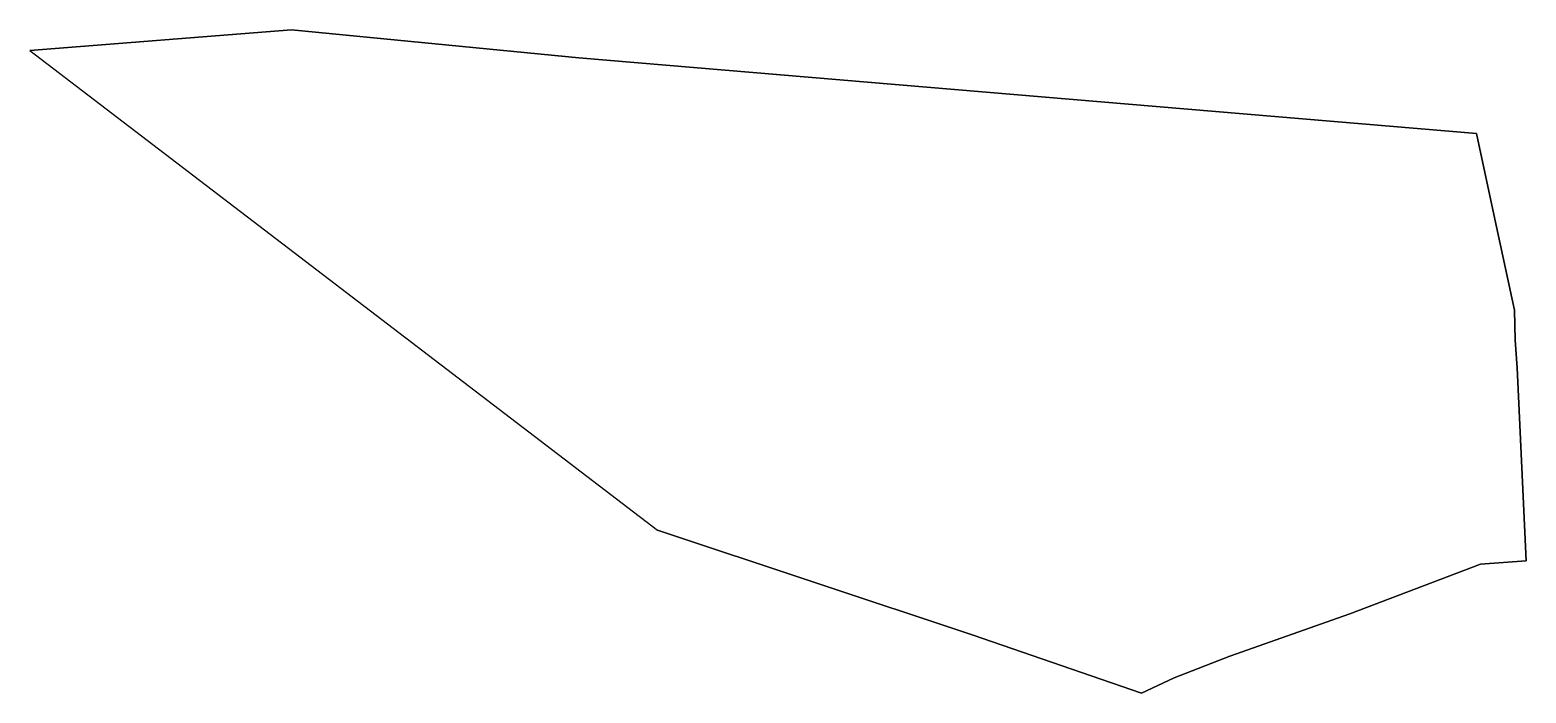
# Model space of a CAD drawing. Extents: x -80.89 to -77.84, y 43.25 to 44.61.
import ezdxf

# ---------------------------------------------------------------- set-up
doc = ezdxf.new("R2010")
doc.units = 0
doc.header["$MEASUREMENT"] = 0
doc.layers.add('GEO_', color=7, linetype='Continuous')

msp = doc.modelspace()

# ---------------------------------------------------------------- linework, layer by layer
msp.add_line((-80.8917, 44.5641), (-79.6117, 43.5854))
at = {"layer": 'GEO_', "color": 7}
for p, q in [((-80.3583, 44.6062), (-80.8917, 44.5641)), ((-80.3583, 44.6062), (-80.8917, 44.5641)), ((-80.3583, 44.6062), (-80.8917, 44.5641)), ((-80.8917, 44.5641), (-80.3583, 44.6062)), ((-80.3583, 44.6062), (-80.8917, 44.5641)), ((-80.3583, 44.6062), (-80.8917, 44.5641)), ((-80.3583, 44.6062), (-80.8917, 44.5641)), ((-80.8917, 44.5641), (-80.3583, 44.6062)), ((-80.8917, 44.5641), (-80.3583, 44.6062)), ((-80.3583, 44.6062), (-80.8917, 44.5641)), ((-80.8917, 44.5641), (-80.3583, 44.6062)), ((-80.3583, 44.6062), (-80.8917, 44.5641)), ((-80.8917, 44.5641), (-80.3583, 44.6062)), ((-80.3583, 44.6062), (-80.8917, 44.5641)), ((-80.3583, 44.6062), (-80.3583, 44.6062)), ((-80.3583, 44.6062), (-80.3583, 44.6062)), ((-79.7722, 44.5495), (-80.3583, 44.6062)), ((-79.7722, 44.5495), (-80.3583, 44.6062)), ((-79.7722, 44.5495), (-80.3583, 44.6062)), ((-80.3583, 44.6062), (-80.3583, 44.6062)), ((-80.3583, 44.6062), (-79.7722, 44.5495)), ((-79.7722, 44.5495), (-80.3583, 44.6062)), ((-79.7722, 44.5495), (-80.3583, 44.6062)), ((-79.7722, 44.5495), (-80.3583, 44.6062)), ((-80.3583, 44.6062), (-80.3583, 44.6062)), ((-80.3583, 44.6062), (-79.7722, 44.5495)), ((-80.3583, 44.6062), (-79.7722, 44.5495)), ((-80.3583, 44.6062), (-79.7722, 44.5495)), ((-80.3583, 44.6062), (-80.3583, 44.6062)), ((-80.3583, 44.6062), (-79.7722, 44.5495)), ((-79.7722, 44.5495), (-80.3583, 44.6062)), ((-80.3583, 44.6062), (-79.7722, 44.5495)), ((-80.3583, 44.6062), (-79.7722, 44.5495)), ((-80.3583, 44.6062), (-80.3583, 44.6062)), ((-80.3583, 44.6062), (-79.7722, 44.5495)), ((-79.7722, 44.5495), (-80.3583, 44.6062)), ((-80.3583, 44.6062), (-79.7722, 44.5495)), ((-80.3583, 44.6062), (-79.7722, 44.5495)), ((-80.3583, 44.6062), (-80.3583, 44.6062)), ((-80.3583, 44.6062), (-79.7722, 44.5495)), ((-79.7722, 44.5495), (-80.3583, 44.6062)), ((-80.8917, 44.5641), (-80.8917, 44.5641)), ((-80.8917, 44.5641), (-80.8917, 44.5641)), ((-80.8917, 44.5641), (-80.8917, 44.5641)), ((-80.8917, 44.5641), (-80.8917, 44.5641)), ((-80.8917, 44.5641), (-80.8917, 44.5641)), ((-80.8917, 44.5641), (-80.8917, 44.5641)), ((-80.8917, 44.5641), (-80.8917, 44.5641)), ((-77.9414, 44.3951), (-79.7722, 44.5495)), ((-77.9414, 44.3951), (-79.7722, 44.5495)), ((-77.9414, 44.3951), (-79.7722, 44.5495)), ((-79.7722, 44.5495), (-79.7722, 44.5495)), ((-79.7722, 44.5495), (-77.9414, 44.3951)), ((-77.9414, 44.3951), (-79.7722, 44.5495)), ((-77.9414, 44.3951), (-79.7722, 44.5495)), ((-77.9414, 44.3951), (-79.7722, 44.5495)), ((-79.7722, 44.5495), (-79.7722, 44.5495)), ((-79.7722, 44.5495), (-77.9414, 44.3951)), ((-79.7722, 44.5495), (-77.9414, 44.3951)), ((-79.7722, 44.5495), (-77.9414, 44.3951)), ((-79.7722, 44.5495), (-79.7722, 44.5495)), ((-79.7722, 44.5495), (-77.9414, 44.3951)), ((-77.9414, 44.3951), (-79.7722, 44.5495)), ((-79.7722, 44.5495), (-77.9414, 44.3951)), ((-79.7722, 44.5495), (-77.9414, 44.3951)), ((-79.7722, 44.5495), (-79.7722, 44.5495)), ((-79.7722, 44.5495), (-77.9414, 44.3951)), ((-77.9414, 44.3951), (-79.7722, 44.5495)), ((-79.7722, 44.5495), (-77.9414, 44.3951)), ((-79.7722, 44.5495), (-77.9414, 44.3951)), ((-79.7722, 44.5495), (-79.7722, 44.5495)), ((-79.7722, 44.5495), (-77.9414, 44.3951)), ((-77.9414, 44.3951), (-79.7722, 44.5495)), ((-77.9414, 44.3951), (-77.9414, 44.3951)), ((-77.9414, 44.3951), (-77.9414, 44.3951)), ((-77.9414, 44.3951), (-77.9058, 44.2294)), ((-77.9414, 44.3951), (-77.9058, 44.2294)), ((-77.9414, 44.3951), (-77.9414, 44.3951)), ((-77.9414, 44.3951), (-77.9058, 44.2294)), ((-77.9058, 44.2294), (-77.9414, 44.3951)), ((-77.9414, 44.3951), (-77.9058, 44.2294)), ((-77.9414, 44.3951), (-77.9058, 44.2294)), ((-77.9414, 44.3951), (-77.9414, 44.3951)), ((-77.9414, 44.3951), (-77.9058, 44.2294)), ((-77.9058, 44.2294), (-77.9414, 44.3951)), ((-77.9414, 44.3951), (-77.9058, 44.2294)), ((-77.9414, 44.3951), (-77.9058, 44.2294)), ((-77.9414, 44.3951), (-77.9414, 44.3951)), ((-77.9414, 44.3951), (-77.9058, 44.2294)), ((-77.9058, 44.2294), (-77.9414, 44.3951)), ((-77.9058, 44.2294), (-77.8642, 44.0341)), ((-77.9058, 44.2294), (-77.8642, 44.0341)), ((-77.9058, 44.2294), (-77.9058, 44.2294)), ((-77.9058, 44.2294), (-77.8642, 44.0341)), ((-77.8642, 44.0341), (-77.9058, 44.2294)), ((-77.9058, 44.2294), (-77.8642, 44.0341)), ((-77.9058, 44.2294), (-77.8642, 44.0341)), ((-77.9058, 44.2294), (-77.9058, 44.2294)), ((-77.9058, 44.2294), (-77.8642, 44.0341)), ((-77.8642, 44.0341), (-77.9058, 44.2294)), ((-77.9058, 44.2294), (-77.8642, 44.0341)), ((-77.9058, 44.2294), (-77.8642, 44.0341)), ((-77.9058, 44.2294), (-77.9058, 44.2294)), ((-77.9058, 44.2294), (-77.8642, 44.0341)), ((-77.8642, 44.0341), (-77.9058, 44.2294)), ((-77.8642, 44.0341), (-77.8625, 43.973)), ((-77.8642, 44.0341), (-77.8625, 43.973)), ((-77.8642, 44.0341), (-77.8642, 44.0341)), ((-77.8642, 44.0341), (-77.8625, 43.973)), ((-77.8625, 43.973), (-77.8642, 44.0341)), ((-77.8642, 44.0341), (-77.8625, 43.973)), ((-77.8642, 44.0341), (-77.8625, 43.973)), ((-77.8642, 44.0341), (-77.8642, 44.0341)), ((-77.8642, 44.0341), (-77.8625, 43.973)), ((-77.8625, 43.973), (-77.8642, 44.0341)), ((-77.8642, 44.0341), (-77.8625, 43.973)), ((-77.8642, 44.0341), (-77.8625, 43.973)), ((-77.8642, 44.0341), (-77.8642, 44.0341)), ((-77.8642, 44.0341), (-77.8625, 43.973)), ((-77.8625, 43.973), (-77.8642, 44.0341)), ((-77.8625, 43.973), (-77.8583, 43.9166)), ((-77.8625, 43.973), (-77.8583, 43.9166)), ((-77.8625, 43.973), (-77.8625, 43.973)), ((-77.8625, 43.973), (-77.8583, 43.9166)), ((-77.8583, 43.9166), (-77.8625, 43.973)), ((-77.8625, 43.973), (-77.8583, 43.9166)), ((-77.8625, 43.973), (-77.8583, 43.9166)), ((-77.8625, 43.973), (-77.8625, 43.973)), ((-77.8625, 43.973), (-77.8583, 43.9166)), ((-77.8583, 43.9166), (-77.8625, 43.973)), ((-77.8625, 43.973), (-77.8583, 43.9166)), ((-77.8625, 43.973), (-77.8583, 43.9166)), ((-77.8625, 43.973), (-77.8625, 43.973)), ((-77.8625, 43.973), (-77.8583, 43.9166)), ((-77.8583, 43.9166), (-77.8625, 43.973)), ((-77.8583, 43.9166), (-77.8403, 43.5231)), ((-77.8583, 43.9166), (-77.8403, 43.5231)), ((-77.8583, 43.9166), (-77.8583, 43.9166)), ((-77.8583, 43.9166), (-77.8403, 43.5231)), ((-77.8403, 43.5231), (-77.8583, 43.9166)), ((-77.8583, 43.9166), (-77.8403, 43.5231)), ((-77.8583, 43.9166), (-77.8403, 43.5231)), ((-77.8583, 43.9166), (-77.8583, 43.9166)), ((-77.8583, 43.9166), (-77.8403, 43.5231)), ((-77.8403, 43.5231), (-77.8583, 43.9166)), ((-77.8583, 43.9166), (-77.8403, 43.5231)), ((-77.8583, 43.9166), (-77.8403, 43.5231)), ((-77.8583, 43.9166), (-77.8583, 43.9166)), ((-77.8583, 43.9166), (-77.8403, 43.5231)), ((-77.8403, 43.5231), (-77.8583, 43.9166)), ((-79.6117, 43.5854), (-78.97, 43.3717)), ((-79.6117, 43.5854), (-78.97, 43.3717)), ((-79.6117, 43.5854), (-79.6117, 43.5854)), ((-79.6117, 43.5854), (-78.97, 43.3717)), ((-78.97, 43.3717), (-79.6117, 43.5854)), ((-78.97, 43.3717), (-79.6117, 43.5854)), ((-78.97, 43.3717), (-79.6117, 43.5854)), ((-78.97, 43.3717), (-79.6117, 43.5854)), ((-79.6117, 43.5854), (-79.6117, 43.5854)), ((-79.6117, 43.5854), (-78.97, 43.3717)), ((-78.97, 43.3717), (-79.6117, 43.5854)), ((-78.97, 43.3717), (-79.6117, 43.5854)), ((-78.97, 43.3717), (-79.6117, 43.5854)), ((-79.6117, 43.5854), (-79.6117, 43.5854)), ((-79.6117, 43.5854), (-78.97, 43.3717)), ((-78.97, 43.3717), (-79.6117, 43.5854)), ((-78.97, 43.3717), (-79.6117, 43.5854)), ((-78.97, 43.3717), (-79.6117, 43.5854)), ((-79.6117, 43.5854), (-79.6117, 43.5854)), ((-79.6117, 43.5854), (-78.97, 43.3717)), ((-79.6117, 43.5854), (-78.97, 43.3717)), ((-79.6117, 43.5854), (-78.97, 43.3717)), ((-79.6117, 43.5854), (-79.6117, 43.5854)), ((-79.6117, 43.5854), (-78.97, 43.3717)), ((-78.97, 43.3717), (-79.6117, 43.5854)), ((-77.9333, 43.5159), (-78.2, 43.4147)), ((-77.9333, 43.5159), (-78.2, 43.4147)), ((-77.9333, 43.5159), (-78.2, 43.4147)), ((-78.2, 43.4147), (-77.9333, 43.5159)), ((-77.9333, 43.5159), (-78.2, 43.4147)), ((-77.9333, 43.5159), (-78.2, 43.4147)), ((-77.9333, 43.5159), (-78.2, 43.4147)), ((-78.2, 43.4147), (-77.9333, 43.5159)), ((-77.8403, 43.5231), (-77.9333, 43.5159)), ((-77.8403, 43.5231), (-77.9333, 43.5159)), ((-77.8403, 43.5231), (-77.9333, 43.5159)), ((-77.9333, 43.5159), (-77.8403, 43.5231)), ((-77.8403, 43.5231), (-77.9333, 43.5159)), ((-77.8403, 43.5231), (-77.9333, 43.5159)), ((-77.8403, 43.5231), (-77.9333, 43.5159)), ((-77.9333, 43.5159), (-77.8403, 43.5231)), ((-77.9333, 43.5159), (-77.9333, 43.5159)), ((-77.9333, 43.5159), (-77.9333, 43.5159)), ((-77.8403, 43.5231), (-77.8403, 43.5231)), ((-77.8403, 43.5231), (-77.8403, 43.5231)), ((-77.8403, 43.5231), (-77.8403, 43.5231)), ((-78.2, 43.4147), (-78.4444, 43.328)), ((-78.2, 43.4147), (-78.4444, 43.328)), ((-78.2, 43.4147), (-78.4444, 43.328)), ((-78.4444, 43.328), (-78.2, 43.4147)), ((-78.2, 43.4147), (-78.4444, 43.328)), ((-78.2, 43.4147), (-78.4444, 43.328)), ((-78.2, 43.4147), (-78.4444, 43.328)), ((-78.4444, 43.328), (-78.2, 43.4147)), ((-78.2, 43.4147), (-78.2, 43.4147)), ((-78.2, 43.4147), (-78.2, 43.4147)), ((-78.97, 43.3717), (-78.6247, 43.2529)), ((-78.97, 43.3717), (-78.6247, 43.2529)), ((-78.97, 43.3717), (-78.97, 43.3717)), ((-78.97, 43.3717), (-78.6247, 43.2529)), ((-78.6247, 43.2529), (-78.97, 43.3717)), ((-78.6247, 43.2529), (-78.97, 43.3717)), ((-78.6247, 43.2529), (-78.97, 43.3717)), ((-78.6247, 43.2529), (-78.97, 43.3717)), ((-78.97, 43.3717), (-78.97, 43.3717)), ((-78.97, 43.3717), (-78.6247, 43.2529)), ((-78.6247, 43.2529), (-78.97, 43.3717)), ((-78.6247, 43.2529), (-78.97, 43.3717)), ((-78.6247, 43.2529), (-78.97, 43.3717)), ((-78.97, 43.3717), (-78.97, 43.3717)), ((-78.97, 43.3717), (-78.6247, 43.2529)), ((-78.6247, 43.2529), (-78.97, 43.3717)), ((-78.6247, 43.2529), (-78.97, 43.3717)), ((-78.6247, 43.2529), (-78.97, 43.3717)), ((-78.97, 43.3717), (-78.97, 43.3717)), ((-78.97, 43.3717), (-78.6247, 43.2529)), ((-78.97, 43.3717), (-78.6247, 43.2529)), ((-78.97, 43.3717), (-78.6247, 43.2529)), ((-78.97, 43.3717), (-78.97, 43.3717)), ((-78.97, 43.3717), (-78.6247, 43.2529)), ((-78.6247, 43.2529), (-78.97, 43.3717)), ((-78.4444, 43.328), (-78.5583, 43.2839)), ((-78.4444, 43.328), (-78.5583, 43.2839)), ((-78.4444, 43.328), (-78.5583, 43.2839)), ((-78.5583, 43.2839), (-78.4444, 43.328)), ((-78.4444, 43.328), (-78.5583, 43.2839)), ((-78.4444, 43.328), (-78.5583, 43.2839)), ((-78.4444, 43.328), (-78.5583, 43.2839)), ((-78.5583, 43.2839), (-78.4444, 43.328)), ((-78.4444, 43.328), (-78.4444, 43.328)), ((-78.4444, 43.328), (-78.4444, 43.328)), ((-78.5583, 43.2839), (-78.6247, 43.2529)), ((-78.5583, 43.2839), (-78.6247, 43.2529)), ((-78.5583, 43.2839), (-78.6247, 43.2529)), ((-78.6247, 43.2529), (-78.5583, 43.2839)), ((-78.5583, 43.2839), (-78.6247, 43.2529)), ((-78.5583, 43.2839), (-78.6247, 43.2529)), ((-78.5583, 43.2839), (-78.6247, 43.2529)), ((-78.6247, 43.2529), (-78.5583, 43.2839)), ((-78.5583, 43.2839), (-78.6247, 43.2529)), ((-78.5583, 43.2839), (-78.6247, 43.2529)), ((-78.5583, 43.2839), (-78.6247, 43.2529)), ((-78.6247, 43.2529), (-78.5583, 43.2839)), ((-78.5583, 43.2839), (-78.5583, 43.2839)), ((-78.5583, 43.2839), (-78.5583, 43.2839)), ((-78.5583, 43.2839), (-78.5583, 43.2839)), ((-78.6247, 43.2529), (-78.6247, 43.2529)), ((-78.6247, 43.2529), (-78.6247, 43.2529)), ((-78.6247, 43.2529), (-78.6247, 43.2529)), ((-78.6247, 43.2529), (-78.6247, 43.2529)), ((-78.6247, 43.2529), (-78.6247, 43.2529))]:
    msp.add_line(p, q, dxfattribs=at)

doc.saveas('drawing.dxf')
